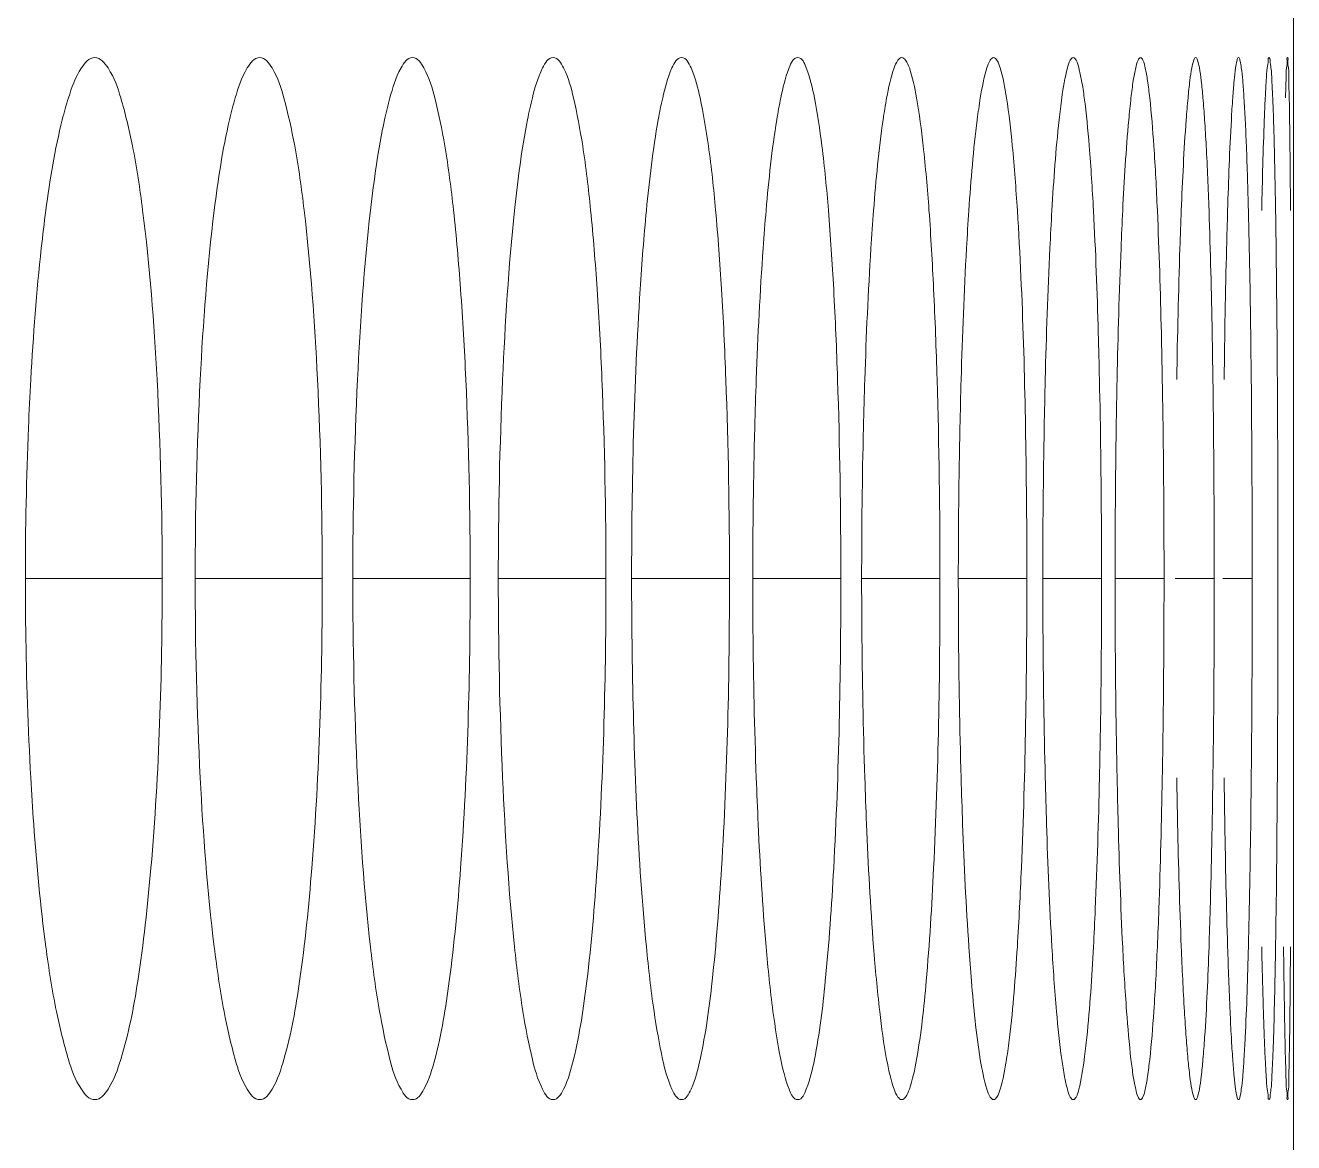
# Model space of a CAD drawing. Header units: millimetres. Extents: x 1177 to 4147, y 93 to 2194.
# Drawn here: x 2916.5 to 2923.81, y 1368.84 to 1375.27 of the extents above; entities that cross this region are included whole.
import ezdxf

# ---------------------------------------------------------------- set-up
doc = ezdxf.new("R2010")
doc.units = ezdxf.units.MM
doc.header["$LTSCALE"] = 0.1
doc.layers.get('0').update_dxf_attribs({"lineweight": 13})
doc.layers.add('标注', color=251, linetype='Continuous', lineweight=9)

msp = doc.modelspace()

# ---------------------------------------------------------------- linework, layer by layer
msp.add_line((2923.8102, 1348.8948), (2923.8102, 1914.8948))
at = {"layer": '标注'}
for p, q in [((2923.8102, 1375.0872), (2923.8102, 1375.5824)), ((2916.5035, 1372.0872), (2917.2917, 1372.0872)), ((2917.4818, 1372.0872), (2918.214, 1372.0872)), ((2918.39, 1372.0872), (2919.0662, 1372.0872)), ((2919.2282, 1372.0872), (2919.8482, 1372.0872)), ((2919.9962, 1372.0872), (2920.56, 1372.0872)), ((2920.6939, 1372.0872), (2921.2015, 1372.0872)), ((2921.3214, 1372.0872), (2921.7727, 1372.0872)), ((2921.8784, 1372.0872), (2922.2734, 1372.0872)), ((2922.3651, 1372.0872), (2922.7037, 1372.0872)), ((2922.7813, 1372.0872), (2923.0635, 1372.0872)), ((2923.127, 1372.0872), (2923.3529, 1372.0872)), ((2923.4023, 1372.0872), (2923.5716, 1372.0872)), ((2923.8102, 1368.592), (2923.8102, 1369.0872))]:
    msp.add_line(p, q, dxfattribs=at)
for points, knots in [([(2916.9032, 1375.0872), (2916.8708, 1375.0872), (2916.7976, 1374.9996), (2916.7708, 1374.915), (2916.7517, 1374.8554)], [0, 0, 0, 0, 0.341263, 1, 1, 1, 1]), ([(2917.2917, 1372.0872), (2917.2917, 1372.4698), (2917.2743, 1373.1778), (2917.2105, 1374.0112), (2917.1315, 1374.5492), (2917.064, 1374.8283), (2917.0079, 1374.9997), (2916.9355, 1375.0872), (2916.9032, 1375.0872)], [0, 0, 0, 0, 0.374044, 0.692483, 0.814831, 0.907432, 0.968435, 1, 1, 1, 1]), ([(2917.8535, 1375.0872), (2917.8225, 1375.0872), (2917.7544, 1374.9967), (2917.7303, 1374.9147), (2917.7127, 1374.8554)], [0, 0, 0, 0, 0.33368, 1, 1, 1, 1]), ([(2918.214, 1372.0872), (2918.214, 1372.4698), (2918.1979, 1373.1775), (2918.1387, 1374.0111), (2918.0655, 1374.5485), (2918.0027, 1374.8284), (2917.9516, 1374.9969), (2917.8844, 1375.0872), (2917.8535, 1375.0872)], [0, 0, 0, 0, 0.37507, 0.694236, 0.816716, 0.909212, 0.969734, 1, 1, 1, 1]), ([(2918.7337, 1375.0872), (2918.7041, 1375.0872), (2918.6415, 1374.9936), (2918.6199, 1374.9145), (2918.6036, 1374.8554)], [0, 0, 0, 0, 0.32591, 1, 1, 1, 1]), ([(2919.0662, 1372.0872), (2919.0662, 1372.4698), (2919.0546, 1373.026), (2919.0149, 1373.7327), (2918.9754, 1374.1822), (2918.9295, 1374.5478), (2918.8714, 1374.8286), (2918.825, 1374.9939), (2918.7632, 1375.0872), (2918.7337, 1375.0872)], [0, 0, 0, 0, 0.376037, 0.546407, 0.695928, 0.818534, 0.910934, 0.971004, 1, 1, 1, 1]), ([(2919.5438, 1375.0872), (2919.5155, 1375.0872), (2919.4588, 1374.9904), (2919.4393, 1374.9143), (2919.4244, 1374.8554)], [0, 0, 0, 0, 0.318007, 1, 1, 1, 1]), ([(2919.8482, 1372.0872), (2919.8482, 1372.4698), (2919.8377, 1373.026), (2919.8013, 1373.7326), (2919.7652, 1374.1822), (2919.7232, 1374.5471), (2919.6701, 1374.829), (2919.6279, 1374.9908), (2919.572, 1375.0872), (2919.5438, 1375.0872)], [0, 0, 0, 0, 0.376972, 0.547726, 0.697526, 0.820263, 0.912583, 0.972235, 1, 1, 1, 1]), ([(2920.2837, 1375.0872), (2920.2567, 1375.0872), (2920.2063, 1374.9871), (2920.1886, 1374.914), (2920.1751, 1374.8554)], [0, 0, 0, 0, 0.310043, 1, 1, 1, 1]), ([(2920.56, 1372.0872), (2920.56, 1372.4698), (2920.5505, 1373.0259), (2920.5175, 1373.7324), (2920.4848, 1374.1822), (2920.4467, 1374.5464), (2920.3987, 1374.8295), (2920.3602, 1374.9876), (2920.3106, 1375.0872), (2920.2837, 1375.0872)], [0, 0, 0, 0, 0.377854, 0.54897, 0.699037, 0.8219, 0.914152, 0.973419, 1, 1, 1, 1]), ([(2920.9533, 1375.0872), (2920.9275, 1375.0872), (2920.884, 1374.9837), (2920.8676, 1374.9138), (2920.8554, 1374.8554)], [0, 0, 0, 0, 0.302109, 1, 1, 1, 1]), ([(2921.2015, 1372.0872), (2921.2015, 1372.4698), (2921.193, 1373.0259), (2921.1634, 1373.7323), (2921.1341, 1374.1823), (2921.0997, 1374.5456), (2921.0572, 1374.8303), (2921.0219, 1374.9842), (2920.9791, 1375.0872), (2920.9533, 1375.0872)], [0, 0, 0, 0, 0.378677, 0.550133, 0.700451, 0.823436, 0.915631, 0.974548, 1, 1, 1, 1]), ([(2921.5526, 1375.0872), (2921.5437, 1375.0872), (2921.5228, 1375.0661), (2921.4929, 1374.9895), (2921.4763, 1374.9136), (2921.4655, 1374.8554)], [0, 0, 0, 0, 0.105409, 0.300624, 1, 1, 1, 1]), ([(2921.7727, 1372.0872), (2921.7727, 1372.4697), (2921.7652, 1373.0255), (2921.7388, 1373.7327), (2921.7134, 1374.1809), (2921.6816, 1374.549), (2921.6471, 1374.8216), (2921.6116, 1374.9894), (2921.5824, 1375.066), (2921.5615, 1375.0872), (2921.5526, 1375.0872)], [0, 0, 0, 0, 0.37915, 0.550789, 0.701227, 0.824236, 0.916314, 0.974872, 0.991193, 1, 1, 1, 1]), ([(2922.0816, 1375.0872), (2922.0734, 1375.0872), (2922.0549, 1375.0647), (2922.0294, 1374.9895), (2922.0146, 1374.9135), (2922.0052, 1374.8554)], [0, 0, 0, 0, 0.098407, 0.292591, 1, 1, 1, 1]), ([(2922.2184, 1374.2078), (2922.2106, 1374.3317), (2922.1942, 1374.5486), (2922.1644, 1374.8206), (2922.1329, 1374.9893), (2922.1081, 1375.0647), (2922.0897, 1375.0872), (2922.0816, 1375.0872)], [0, 0, 0, 0, 0.413839, 0.723224, 0.919125, 0.972822, 1, 1, 1, 1]), ([(2922.5401, 1375.0872), (2922.5326, 1375.0872), (2922.5168, 1375.0633), (2922.4954, 1374.9899), (2922.4825, 1374.9133), (2922.4744, 1374.8554)], [0, 0, 0, 0, 0.09147, 0.284797, 1, 1, 1, 1]), ([(2922.657, 1374.2078), (2922.6503, 1374.3316), (2922.6367, 1374.5475), (2922.6126, 1374.7974), (2922.5913, 1374.946), (2922.5753, 1375.0203), (2922.5632, 1375.0632), (2922.5475, 1375.0872), (2922.5401, 1375.0872)], [0, 0, 0, 0, 0.41576, 0.726231, 0.839042, 0.922162, 0.975029, 1, 1, 1, 1]), ([(2922.9281, 1375.0872), (2922.9213, 1375.0872), (2922.9085, 1375.0616), (2922.8981, 1375.0206), (2922.8843, 1374.9457), (2922.8771, 1374.8887), (2922.8732, 1374.8554)], [0, 0, 0, 0, 0.084747, 0.277358, 0.583386, 1, 1, 1, 1]), ([(2923.0251, 1374.2078), (2923.0196, 1374.3316), (2923.0083, 1374.5473), (2922.9884, 1374.7975), (2922.9707, 1374.9456), (2922.9575, 1375.0206), (2922.9474, 1375.0616), (2922.9349, 1375.0872), (2922.9281, 1375.0872)], [0, 0, 0, 0, 0.417534, 0.729035, 0.841999, 0.924943, 0.977098, 1, 1, 1, 1]), ([(2923.2456, 1375.0872), (2923.2394, 1375.0872), (2923.2302, 1375.0599), (2923.2213, 1375.0211), (2923.2106, 1374.9452), (2923.2047, 1374.8887), (2923.2016, 1374.8554)], [0, 0, 0, 0, 0.078524, 0.270667, 0.578998, 1, 1, 1, 1]), ([(2923.3226, 1374.2078), (2923.3183, 1374.3316), (2923.3111, 1374.5057), (2923.2984, 1374.7212), (2923.289, 1374.8471), (2923.2795, 1374.9452), (2923.2694, 1375.021), (2923.2608, 1375.0599), (2923.2518, 1375.0872), (2923.2456, 1375.0872)], [0, 0, 0, 0, 0.419072, 0.589237, 0.731487, 0.844598, 0.927408, 0.978974, 1, 1, 1, 1]), ([(2923.4926, 1375.0872), (2923.4868, 1375.0872), (2923.482, 1375.0582), (2923.4736, 1375.0216), (2923.4665, 1374.9448), (2923.4617, 1374.8887), (2923.4593, 1374.8554)], [0, 0, 0, 0, 0.073071, 0.264912, 0.575251, 1, 1, 1, 1]), ([(2923.5497, 1374.2078), (2923.5465, 1374.3316), (2923.5413, 1374.5056), (2923.5318, 1374.7211), (2923.525, 1374.8472), (2923.5176, 1374.9448), (2923.511, 1375.0215), (2923.503, 1375.0582), (2923.4983, 1375.0872), (2923.4926, 1375.0872)], [0, 0, 0, 0, 0.420342, 0.590956, 0.733511, 0.846755, 0.929474, 0.980577, 1, 1, 1, 1]), ([(2923.669, 1375.0872), (2923.6637, 1375.0872), (2923.6638, 1375.0567), (2923.6551, 1375.0222), (2923.652, 1374.9444), (2923.6482, 1374.8887), (2923.6465, 1374.8554)], [0, 0, 0, 0, 0.068751, 0.260424, 0.572346, 1, 1, 1, 1]), ([(2923.7061, 1374.2078), (2923.7041, 1374.3315), (2923.7009, 1374.5056), (2923.6947, 1374.721), (2923.6905, 1374.8473), (2923.685, 1374.9444), (2923.6824, 1375.0221), (2923.674, 1375.0567), (2923.6744, 1375.0872), (2923.669, 1375.0872)], [0, 0, 0, 0, 0.421292, 0.592245, 0.735033, 0.848385, 0.931046, 0.98182, 1, 1, 1, 1]), ([(2923.7749, 1375.0872), (2923.7698, 1375.0872), (2923.7755, 1375.0557), (2923.7657, 1375.0226), (2923.7671, 1374.9441), (2923.7641, 1374.8887), (2923.7632, 1374.8554)], [0, 0, 0, 0, 0.06594, 0.257533, 0.570482, 1, 1, 1, 1]), ([(2923.792, 1374.2078), (2923.7912, 1374.3315), (2923.7899, 1374.5057), (2923.7869, 1374.721), (2923.7856, 1374.8474), (2923.7816, 1374.9441), (2923.7836, 1375.0225), (2923.774, 1375.0556), (2923.78, 1375.0872), (2923.7749, 1375.0872)], [0, 0, 0, 0, 0.421877, 0.593041, 0.735975, 0.849398, 0.932031, 0.98261, 1, 1, 1, 1]), ([(2916.7517, 1374.8554), (2916.7384, 1374.8139), (2916.68, 1374.6013), (2916.6451, 1374.383), (2916.6216, 1374.2078)], [0, 0, 0, 0, 0.197654, 1, 1, 1, 1]), ([(2917.7127, 1374.8554), (2917.7003, 1374.8139), (2917.6459, 1374.6008), (2917.6135, 1374.3829), (2917.5917, 1374.2078)], [0, 0, 0, 0, 0.1972, 1, 1, 1, 1]), ([(2918.6036, 1374.8554), (2918.5922, 1374.8138), (2918.5418, 1374.6004), (2918.5119, 1374.3827), (2918.4918, 1374.2078)], [0, 0, 0, 0, 0.196774, 1, 1, 1, 1]), ([(2919.4244, 1374.8554), (2919.4139, 1374.8138), (2919.3676, 1374.6), (2919.3402, 1374.3826), (2919.3217, 1374.2078)], [0, 0, 0, 0, 0.196376, 1, 1, 1, 1]), ([(2920.1751, 1374.8554), (2920.1655, 1374.8137), (2920.1232, 1374.5996), (2920.0984, 1374.3824), (2920.0815, 1374.2078)], [0, 0, 0, 0, 0.196008, 1, 1, 1, 1]), ([(2920.8554, 1374.8554), (2920.8468, 1374.8137), (2920.8086, 1374.5992), (2920.7862, 1374.3823), (2920.771, 1374.2078)], [0, 0, 0, 0, 0.195671, 1, 1, 1, 1]), ([(2921.4655, 1374.8554), (2921.4578, 1374.8137), (2921.4237, 1374.5989), (2921.4038, 1374.3822), (2921.3902, 1374.2078)], [0, 0, 0, 0, 0.195367, 1, 1, 1, 1]), ([(2922.0052, 1374.8554), (2921.9984, 1374.8136), (2921.9685, 1374.5986), (2921.951, 1374.3821), (2921.9391, 1374.2078)], [0, 0, 0, 0, 0.195095, 1, 1, 1, 1]), ([(2922.4744, 1374.8554), (2922.4686, 1374.8136), (2922.4428, 1374.5984), (2922.4278, 1374.382), (2922.4175, 1374.2078)], [0, 0, 0, 0, 0.194857, 1, 1, 1, 1]), ([(2922.8732, 1374.8554), (2922.8684, 1374.8136), (2922.8467, 1374.5981), (2922.8341, 1374.3819), (2922.8254, 1374.2078)], [0, 0, 0, 0, 0.194653, 1, 1, 1, 1]), ([(2923.2016, 1374.8554), (2923.1976, 1374.8135), (2923.1802, 1374.598), (2923.1699, 1374.3819), (2923.1629, 1374.2078)], [0, 0, 0, 0, 0.194485, 1, 1, 1, 1]), ([(2923.4593, 1374.8554), (2923.4563, 1374.8135), (2923.443, 1374.5978), (2923.4352, 1374.3818), (2923.4299, 1374.2078)], [0, 0, 0, 0, 0.194352, 1, 1, 1, 1]), ([(2923.6465, 1374.8554), (2923.6445, 1374.8135), (2923.6354, 1374.5977), (2923.63, 1374.3818), (2923.6263, 1374.2078)], [0, 0, 0, 0, 0.194256, 1, 1, 1, 1]), ([(2916.6216, 1374.2078), (2916.6119, 1374.1353), (2916.5732, 1373.8118), (2916.5489, 1373.4867), (2916.5348, 1373.2344)], [0, 0, 0, 0, 0.224504, 1, 1, 1, 1]), ([(2917.5917, 1374.2078), (2917.5515, 1373.8847), (2917.4994, 1373.1778), (2917.4818, 1372.4697), (2917.4818, 1372.0872)], [0, 0, 0, 0, 0.459843, 1, 1, 1, 1]), ([(2918.4918, 1374.2078), (2918.4545, 1373.8845), (2918.4064, 1373.1776), (2918.39, 1372.4697), (2918.39, 1372.0872)], [0, 0, 0, 0, 0.459732, 1, 1, 1, 1]), ([(2919.3217, 1374.2078), (2919.2875, 1373.8843), (2919.2433, 1373.1774), (2919.2282, 1372.4696), (2919.2282, 1372.0872)], [0, 0, 0, 0, 0.45963, 1, 1, 1, 1]), ([(2920.0815, 1374.2078), (2920.0669, 1374.0565), (2920.0135, 1373.3509), (2919.9962, 1372.6428), (2919.9962, 1372.0872)], [0, 0, 0, 0, 0.214773, 1, 1, 1, 1]), ([(2920.771, 1374.2078), (2920.7647, 1374.1352), (2920.7395, 1373.8112), (2920.7236, 1373.4865), (2920.7144, 1373.2344)], [0, 0, 0, 0, 0.224097, 1, 1, 1, 1]), ([(2921.3902, 1374.2078), (2921.3846, 1374.1352), (2921.3621, 1373.8111), (2921.3479, 1373.4864), (2921.3397, 1373.2344)], [0, 0, 0, 0, 0.224036, 1, 1, 1, 1]), ([(2921.9391, 1374.2078), (2921.9341, 1374.1352), (2921.9143, 1373.811), (2921.9018, 1373.4864), (2921.8946, 1373.2344)], [0, 0, 0, 0, 0.223981, 1, 1, 1, 1]), ([(2922.2734, 1372.0872), (2922.2734, 1372.2821), (2922.2685, 1372.9892), (2922.2508, 1373.6966), (2922.2184, 1374.2078)], [0, 0, 0, 0, 0.275612, 1, 1, 1, 1]), ([(2922.4175, 1374.2078), (2922.4132, 1374.1352), (2922.3961, 1373.8109), (2922.3853, 1373.4864), (2922.3791, 1373.2344)], [0, 0, 0, 0, 0.223934, 1, 1, 1, 1]), ([(2922.6915, 1373.2344), (2922.6896, 1373.3232), (2922.6815, 1373.6477), (2922.6697, 1373.9722), (2922.657, 1374.2078)], [0, 0, 0, 0, 0.273401, 1, 1, 1, 1]), ([(2922.8254, 1374.2078), (2922.8218, 1374.1352), (2922.8075, 1373.8109), (2922.7984, 1373.4863), (2922.7931, 1373.2344)], [0, 0, 0, 0, 0.223894, 1, 1, 1, 1]), ([(2923.0535, 1373.2344), (2923.0519, 1373.3232), (2923.0453, 1373.6477), (2923.0355, 1373.9722), (2923.0251, 1374.2078)], [0, 0, 0, 0, 0.27343, 1, 1, 1, 1]), ([(2923.1629, 1374.2078), (2923.16, 1374.1352), (2923.1483, 1373.8108), (2923.1409, 1373.4863), (2923.1366, 1373.2344)], [0, 0, 0, 0, 0.22386, 1, 1, 1, 1]), ([(2923.345, 1373.2344), (2923.3438, 1373.3232), (2923.3385, 1373.6477), (2923.3309, 1373.9722), (2923.3226, 1374.2078)], [0, 0, 0, 0, 0.273454, 1, 1, 1, 1]), ([(2923.4299, 1374.2078), (2923.4276, 1374.1352), (2923.4187, 1373.8108), (2923.413, 1373.4863), (2923.4097, 1373.2344)], [0, 0, 0, 0, 0.223834, 1, 1, 1, 1]), ([(2923.566, 1373.2344), (2923.5651, 1373.3232), (2923.5613, 1373.6477), (2923.5557, 1373.9721), (2923.5497, 1374.2078)], [0, 0, 0, 0, 0.273472, 1, 1, 1, 1]), ([(2923.7164, 1373.2344), (2923.7158, 1373.3232), (2923.7134, 1373.6476), (2923.71, 1373.9721), (2923.7061, 1374.2078)], [0, 0, 0, 0, 0.273485, 1, 1, 1, 1]), ([(2916.5348, 1373.2344), (2916.5296, 1373.1421), (2916.5112, 1372.7599), (2916.5035, 1372.3773), (2916.5035, 1372.0872)], [0, 0, 0, 0, 0.241739, 1, 1, 1, 1]), ([(2920.7144, 1373.2344), (2920.711, 1373.1421), (2920.699, 1372.7598), (2920.6939, 1372.3772), (2920.6939, 1372.0872)], [0, 0, 0, 0, 0.241638, 1, 1, 1, 1]), ([(2921.3397, 1373.2344), (2921.3366, 1373.1421), (2921.3259, 1372.7597), (2921.3214, 1372.3772), (2921.3214, 1372.0872)], [0, 0, 0, 0, 0.241623, 1, 1, 1, 1]), ([(2921.8946, 1373.2344), (2921.8919, 1373.1421), (2921.8824, 1372.7597), (2921.8784, 1372.3772), (2921.8784, 1372.0872)], [0, 0, 0, 0, 0.241609, 1, 1, 1, 1]), ([(2922.3791, 1373.2344), (2922.3768, 1373.1421), (2922.3686, 1372.7597), (2922.3651, 1372.3772), (2922.3651, 1372.0872)], [0, 0, 0, 0, 0.241597, 1, 1, 1, 1]), ([(2922.7037, 1372.0872), (2922.7037, 1372.1851), (2922.7027, 1372.5676), (2922.6978, 1372.95), (2922.6915, 1373.2344)], [0, 0, 0, 0, 0.25612, 1, 1, 1, 1]), ([(2922.7931, 1373.2344), (2922.7912, 1373.1421), (2922.7842, 1372.7597), (2922.7813, 1372.3772), (2922.7813, 1372.0872)], [0, 0, 0, 0, 0.241587, 1, 1, 1, 1]), ([(2923.0635, 1372.0872), (2923.0635, 1372.1851), (2923.0627, 1372.5676), (2923.0587, 1372.95), (2923.0535, 1373.2344)], [0, 0, 0, 0, 0.256125, 1, 1, 1, 1]), ([(2923.3529, 1372.0872), (2923.3529, 1372.1851), (2923.3522, 1372.5676), (2923.349, 1372.95), (2923.345, 1373.2344)], [0, 0, 0, 0, 0.25613, 1, 1, 1, 1]), ([(2923.5716, 1372.0872), (2923.5716, 1372.1851), (2923.5711, 1372.5676), (2923.5689, 1372.95), (2923.566, 1373.2344)], [0, 0, 0, 0, 0.256133, 1, 1, 1, 1]), ([(2923.7198, 1372.0872), (2923.7198, 1372.1851), (2923.7195, 1372.5676), (2923.7182, 1372.95), (2923.7164, 1373.2344)], [0, 0, 0, 0, 0.256135, 1, 1, 1, 1]), ([(2916.5035, 1372.0872), (2916.5035, 1371.9892), (2916.5062, 1371.6067), (2916.5189, 1371.2241), (2916.5348, 1370.9399)], [0, 0, 0, 0, 0.256029, 1, 1, 1, 1]), ([(2917.053, 1369.3189), (2917.0989, 1369.4655), (2917.1679, 1369.8329), (2917.2679, 1370.7554), (2917.2917, 1371.5312), (2917.2917, 1372.0872)], [0, 0, 0, 0, 0.165488, 0.400972, 1, 1, 1, 1]), ([(2917.4818, 1372.0872), (2917.4818, 1371.7047), (2917.4994, 1370.9966), (2917.5515, 1370.2897), (2917.5917, 1369.9666)], [0, 0, 0, 0, 0.540157, 1, 1, 1, 1]), ([(2917.9926, 1369.3189), (2918.0354, 1369.466), (2918.0993, 1369.8334), (2918.192, 1370.7558), (2918.214, 1371.5313), (2918.214, 1372.0872)], [0, 0, 0, 0, 0.165101, 0.400554, 1, 1, 1, 1]), ([(2918.39, 1372.0872), (2918.39, 1371.7047), (2918.4064, 1370.9968), (2918.4545, 1370.2899), (2918.4918, 1369.9666)], [0, 0, 0, 0, 0.540268, 1, 1, 1, 1]), ([(2918.8621, 1369.3189), (2918.9017, 1369.4664), (2918.9605, 1369.8338), (2919.046, 1370.7563), (2919.0662, 1371.5313), (2919.0662, 1372.0872)], [0, 0, 0, 0, 0.16474, 0.400164, 1, 1, 1, 1]), ([(2919.2282, 1372.0872), (2919.2282, 1371.7047), (2919.2433, 1370.997), (2919.2875, 1370.2901), (2919.3217, 1369.9666)], [0, 0, 0, 0, 0.54037, 1, 1, 1, 1]), ([(2919.6615, 1369.3189), (2919.6978, 1369.4668), (2919.7516, 1369.8342), (2919.8298, 1370.7567), (2919.8482, 1371.5314), (2919.8482, 1372.0872)], [0, 0, 0, 0, 0.164406, 0.399805, 1, 1, 1, 1]), ([(2919.9962, 1372.0872), (2919.9962, 1371.8923), (2920.0039, 1371.1848), (2920.0323, 1370.4768), (2920.0815, 1369.9666)], [0, 0, 0, 0, 0.275462, 1, 1, 1, 1]), ([(2920.3906, 1369.3189), (2920.4237, 1369.4672), (2920.4724, 1369.8346), (2920.5434, 1370.7571), (2920.56, 1371.5314), (2920.56, 1372.0872)], [0, 0, 0, 0, 0.1641, 0.399476, 1, 1, 1, 1]), ([(2920.6939, 1372.0872), (2920.6939, 1371.9892), (2920.6957, 1371.6067), (2920.704, 1371.2243), (2920.7144, 1370.9399)], [0, 0, 0, 0, 0.256091, 1, 1, 1, 1]), ([(2921.0495, 1369.3189), (2921.0793, 1369.4675), (2921.123, 1369.8349), (2921.1867, 1370.7575), (2921.2015, 1371.5315), (2921.2015, 1372.0872)], [0, 0, 0, 0, 0.163823, 0.399177, 1, 1, 1, 1]), ([(2921.3214, 1372.0872), (2921.3214, 1371.9892), (2921.3229, 1371.6068), (2921.3304, 1371.2243), (2921.3397, 1370.9399)], [0, 0, 0, 0, 0.2561, 1, 1, 1, 1]), ([(2921.638, 1369.3189), (2921.6645, 1369.4678), (2921.7032, 1369.8352), (2921.7596, 1370.7578), (2921.7727, 1371.5315), (2921.7727, 1372.0872)], [0, 0, 0, 0, 0.163574, 0.39891, 1, 1, 1, 1]), ([(2921.8784, 1372.0872), (2921.8784, 1371.9892), (2921.8798, 1371.6068), (2921.8864, 1371.2243), (2921.8946, 1370.9399)], [0, 0, 0, 0, 0.256108, 1, 1, 1, 1]), ([(2922.2184, 1369.9666), (2922.228, 1370.118), (2922.2627, 1370.8243), (2922.2734, 1371.5317), (2922.2734, 1372.0872)], [0, 0, 0, 0, 0.214516, 1, 1, 1, 1]), ([(2922.3651, 1372.0872), (2922.3651, 1371.9892), (2922.3663, 1371.6068), (2922.372, 1371.2243), (2922.3791, 1370.9399)], [0, 0, 0, 0, 0.256115, 1, 1, 1, 1]), ([(2922.6915, 1370.9399), (2922.6936, 1371.0323), (2922.7008, 1371.4147), (2922.7037, 1371.7971), (2922.7037, 1372.0872)], [0, 0, 0, 0, 0.241589, 1, 1, 1, 1]), ([(2922.7813, 1372.0872), (2922.7813, 1371.9892), (2922.7823, 1371.6068), (2922.7871, 1371.2244), (2922.7931, 1370.9399)], [0, 0, 0, 0, 0.256121, 1, 1, 1, 1]), ([(2923.0535, 1370.9399), (2923.0552, 1371.0323), (2923.0611, 1371.4147), (2923.0635, 1371.7971), (2923.0635, 1372.0872)], [0, 0, 0, 0, 0.241581, 1, 1, 1, 1]), ([(2923.345, 1370.9399), (2923.3463, 1371.0323), (2923.351, 1371.4147), (2923.3529, 1371.7971), (2923.3529, 1372.0872)], [0, 0, 0, 0, 0.241574, 1, 1, 1, 1]), ([(2923.566, 1370.9399), (2923.5669, 1371.0323), (2923.5703, 1371.4147), (2923.5716, 1371.7971), (2923.5716, 1372.0872)], [0, 0, 0, 0, 0.241568, 1, 1, 1, 1]), ([(2923.7164, 1370.9399), (2923.7169, 1371.0323), (2923.719, 1371.4147), (2923.7198, 1371.7971), (2923.7198, 1372.0872)], [0, 0, 0, 0, 0.241564, 1, 1, 1, 1]), ([(2916.5348, 1370.9399), (2916.5397, 1370.8512), (2916.5604, 1370.526), (2916.5902, 1370.2013), (2916.6216, 1369.9666)], [0, 0, 0, 0, 0.272926, 1, 1, 1, 1]), ([(2920.7144, 1370.9399), (2920.7176, 1370.8512), (2920.7311, 1370.5264), (2920.7505, 1370.2019), (2920.771, 1369.9666)], [0, 0, 0, 0, 0.273252, 1, 1, 1, 1]), ([(2921.3397, 1370.9399), (2921.3425, 1370.8512), (2921.3546, 1370.5265), (2921.3719, 1370.202), (2921.3902, 1369.9666)], [0, 0, 0, 0, 0.273301, 1, 1, 1, 1]), ([(2921.8946, 1370.9399), (2921.8971, 1370.8512), (2921.9077, 1370.5266), (2921.923, 1370.202), (2921.9391, 1369.9666)], [0, 0, 0, 0, 0.273345, 1, 1, 1, 1]), ([(2922.3791, 1370.9399), (2922.3813, 1370.8512), (2922.3904, 1370.5266), (2922.4036, 1370.2021), (2922.4175, 1369.9666)], [0, 0, 0, 0, 0.273383, 1, 1, 1, 1]), ([(2922.657, 1369.9666), (2922.6609, 1370.0391), (2922.6764, 1370.3635), (2922.686, 1370.688), (2922.6915, 1370.9399)], [0, 0, 0, 0, 0.223913, 1, 1, 1, 1]), ([(2922.7931, 1370.9399), (2922.7949, 1370.8512), (2922.8027, 1370.5266), (2922.8138, 1370.2021), (2922.8254, 1369.9666)], [0, 0, 0, 0, 0.273415, 1, 1, 1, 1]), ([(2923.0251, 1369.9666), (2923.0283, 1370.0392), (2923.0411, 1370.3635), (2923.049, 1370.688), (2923.0535, 1370.9399)], [0, 0, 0, 0, 0.223876, 1, 1, 1, 1]), ([(2923.1366, 1370.9399), (2923.1382, 1370.8512), (2923.1444, 1370.5267), (2923.1534, 1370.2022), (2923.1629, 1369.9666)], [0, 0, 0, 0, 0.273442, 1, 1, 1, 1]), ([(2923.3226, 1369.9666), (2923.3252, 1370.0392), (2923.3353, 1370.3636), (2923.3415, 1370.6881), (2923.345, 1370.9399)], [0, 0, 0, 0, 0.223846, 1, 1, 1, 1]), ([(2923.4097, 1370.9399), (2923.4108, 1370.8512), (2923.4157, 1370.5267), (2923.4226, 1370.2022), (2923.4299, 1369.9666)], [0, 0, 0, 0, 0.273463, 1, 1, 1, 1]), ([(2923.5497, 1369.9666), (2923.5515, 1370.0392), (2923.5589, 1370.3636), (2923.5634, 1370.6881), (2923.566, 1370.9399)], [0, 0, 0, 0, 0.223823, 1, 1, 1, 1]), ([(2923.7061, 1369.9666), (2923.7073, 1370.0392), (2923.712, 1370.3636), (2923.7148, 1370.6881), (2923.7164, 1370.9399)], [0, 0, 0, 0, 0.223807, 1, 1, 1, 1]), ([(2916.6216, 1369.9666), (2916.6383, 1369.8423), (2916.6711, 1369.6256), (2916.7404, 1369.3462), (2916.7979, 1369.1746), (2916.8708, 1369.0872), (2916.9032, 1369.0872)], [0, 0, 0, 0, 0.397524, 0.698589, 0.897148, 1, 1, 1, 1]), ([(2917.5917, 1369.9666), (2917.6072, 1369.8424), (2917.6375, 1369.6263), (2917.7022, 1369.3461), (2917.7548, 1369.1774), (2917.8225, 1369.0872), (2917.8535, 1369.0872)], [0, 0, 0, 0, 0.400242, 0.702686, 0.900801, 1, 1, 1, 1]), ([(2918.4918, 1369.9666), (2918.5061, 1369.8424), (2918.534, 1369.627), (2918.594, 1369.3459), (2918.6418, 1369.1804), (2918.7041, 1369.0872), (2918.7337, 1369.0872)], [0, 0, 0, 0, 0.402894, 0.706703, 0.904419, 1, 1, 1, 1]), ([(2919.3217, 1369.9666), (2919.3349, 1369.8425), (2919.3605, 1369.6277), (2919.4155, 1369.3455), (2919.4591, 1369.1835), (2919.5155, 1369.0872), (2919.5438, 1369.0872)], [0, 0, 0, 0, 0.405465, 0.710613, 0.90798, 1, 1, 1, 1]), ([(2920.0815, 1369.9666), (2920.0935, 1369.8426), (2920.1169, 1369.6285), (2920.1667, 1369.3449), (2920.2065, 1369.1867), (2920.2567, 1369.0872), (2920.2837, 1369.0872)], [0, 0, 0, 0, 0.407936, 0.714388, 0.911454, 1, 1, 1, 1]), ([(2920.771, 1369.9666), (2920.7818, 1369.8426), (2920.8031, 1369.6293), (2920.8475, 1369.3442), (2920.8841, 1369.19), (2920.9275, 1369.0872), (2920.9533, 1369.0872)], [0, 0, 0, 0, 0.410287, 0.717996, 0.914809, 1, 1, 1, 1]), ([(2921.3902, 1369.9666), (2921.3999, 1369.8427), (2921.4198, 1369.6257), (2921.4561, 1369.3529), (2921.4929, 1369.185), (2921.5228, 1369.1083), (2921.5437, 1369.0872), (2921.5526, 1369.0872)], [0, 0, 0, 0, 0.411464, 0.719593, 0.915708, 0.970447, 1, 1, 1, 1]), ([(2921.9391, 1369.9666), (2921.9435, 1369.9009), (2921.96, 1369.6845), (2921.981, 1369.4682), (2922.0052, 1369.3189)], [0, 0, 0, 0, 0.303324, 1, 1, 1, 1]), ([(2922.1562, 1369.3189), (2922.1627, 1369.3608), (2922.1911, 1369.5758), (2922.2074, 1369.7923), (2922.2184, 1369.9666)], [0, 0, 0, 0, 0.195029, 1, 1, 1, 1]), ([(2922.4175, 1369.9666), (2922.4248, 1369.8427), (2922.4396, 1369.6268), (2922.4653, 1369.3769), (2922.4877, 1369.2284), (2922.5043, 1369.154), (2922.5168, 1369.1111), (2922.5326, 1369.0872), (2922.5401, 1369.0872)], [0, 0, 0, 0, 0.415555, 0.725968, 0.838805, 0.921987, 0.974946, 1, 1, 1, 1]), ([(2922.6039, 1369.3189), (2922.6094, 1369.3608), (2922.6338, 1369.5761), (2922.6476, 1369.7924), (2922.657, 1369.9666)], [0, 0, 0, 0, 0.1948, 1, 1, 1, 1]), ([(2922.8254, 1369.9666), (2922.8316, 1369.8428), (2922.8441, 1369.627), (2922.8655, 1369.3769), (2922.8843, 1369.2287), (2922.8981, 1369.1538), (2922.9085, 1369.1128), (2922.9212, 1369.0872), (2922.9281, 1369.0872)], [0, 0, 0, 0, 0.417357, 0.728804, 0.841789, 0.924784, 0.977019, 1, 1, 1, 1]), ([(2922.9281, 1369.0872), (2922.9349, 1369.0872), (2922.9474, 1369.1128), (2922.9575, 1369.1538), (2922.9707, 1369.2288), (2922.9884, 1369.3769), (2923.0083, 1369.6271), (2923.0196, 1369.8428), (2923.0251, 1369.9666)], [0, 0, 0, 0, 0.022902, 0.075057, 0.158001, 0.270965, 0.582466, 1, 1, 1, 1]), ([(2923.1629, 1369.9666), (2923.1679, 1369.8428), (2923.176, 1369.6687), (2923.1901, 1369.4532), (2923.2004, 1369.3272), (2923.2106, 1369.2292), (2923.2213, 1369.1534), (2923.2302, 1369.1145), (2923.2394, 1369.0872), (2923.2456, 1369.0872)], [0, 0, 0, 0, 0.418924, 0.589053, 0.731293, 0.84442, 0.927271, 0.978902, 1, 1, 1, 1]), ([(2923.2879, 1369.3189), (2923.2915, 1369.3608), (2923.3075, 1369.5764), (2923.3165, 1369.7925), (2923.3226, 1369.9666)], [0, 0, 0, 0, 0.194447, 1, 1, 1, 1]), ([(2923.4299, 1369.9666), (2923.4337, 1369.8428), (2923.4399, 1369.6687), (2923.4506, 1369.4532), (2923.4583, 1369.3272), (2923.4664, 1369.2296), (2923.4736, 1369.1528), (2923.482, 1369.1161), (2923.4868, 1369.0872), (2923.4926, 1369.0872)], [0, 0, 0, 0, 0.420227, 0.590813, 0.733359, 0.846615, 0.929364, 0.980517, 1, 1, 1, 1]), ([(2923.5241, 1369.3189), (2923.5268, 1369.3608), (2923.5386, 1369.5766), (2923.5452, 1369.7926), (2923.5497, 1369.9666)], [0, 0, 0, 0, 0.194323, 1, 1, 1, 1]), ([(2923.6263, 1369.9666), (2923.6289, 1369.8428), (2923.6331, 1369.6687), (2923.6407, 1369.4533), (2923.6457, 1369.3271), (2923.6519, 1369.23), (2923.6551, 1369.1523), (2923.6638, 1369.1176), (2923.6637, 1369.0872), (2923.669, 1369.0872)], [0, 0, 0, 0, 0.421213, 0.592146, 0.734928, 0.848287, 0.930969, 0.981776, 1, 1, 1, 1]), ([(2923.6897, 1369.3189), (2923.6915, 1369.3609), (2923.6991, 1369.5767), (2923.7033, 1369.7926), (2923.7061, 1369.9666)], [0, 0, 0, 0, 0.194237, 1, 1, 1, 1]), ([(2923.7521, 1369.9666), (2923.7536, 1369.8428), (2923.7558, 1369.6687), (2923.7602, 1369.4534), (2923.7624, 1369.327), (2923.767, 1369.2302), (2923.7657, 1369.1518), (2923.7755, 1369.1187), (2923.7698, 1369.0872), (2923.7749, 1369.0872)], [0, 0, 0, 0, 0.421837, 0.59299, 0.735921, 0.849347, 0.93199, 0.982587, 1, 1, 1, 1]), ([(2923.7848, 1369.3189), (2923.7856, 1369.3609), (2923.7891, 1369.5767), (2923.7908, 1369.7926), (2923.792, 1369.9666)], [0, 0, 0, 0, 0.194186, 1, 1, 1, 1]), ([(2916.9032, 1369.0872), (2916.9355, 1369.0872), (2917.0083, 1369.1749), (2917.0343, 1369.2594), (2917.053, 1369.3189)], [0, 0, 0, 0, 0.340981, 1, 1, 1, 1]), ([(2917.8535, 1369.0872), (2917.8844, 1369.0872), (2917.952, 1369.1778), (2917.9753, 1369.2597), (2917.9926, 1369.3189)], [0, 0, 0, 0, 0.333358, 1, 1, 1, 1]), ([(2918.7337, 1369.0872), (2918.7632, 1369.0872), (2918.8254, 1369.1809), (2918.8462, 1369.2599), (2918.8621, 1369.3189)], [0, 0, 0, 0, 0.325549, 1, 1, 1, 1]), ([(2919.5438, 1369.0872), (2919.572, 1369.0872), (2919.6282, 1369.1841), (2919.647, 1369.2601), (2919.6615, 1369.3189)], [0, 0, 0, 0, 0.317612, 1, 1, 1, 1]), ([(2920.2837, 1369.0872), (2920.3106, 1369.0872), (2920.3605, 1369.1874), (2920.3775, 1369.2604), (2920.3906, 1369.3189)], [0, 0, 0, 0, 0.30962, 1, 1, 1, 1]), ([(2920.9533, 1369.0872), (2920.9791, 1369.0872), (2921.0221, 1369.1908), (2921.0378, 1369.2606), (2921.0495, 1369.3189)], [0, 0, 0, 0, 0.301667, 1, 1, 1, 1]), ([(2921.5526, 1369.0872), (2921.5615, 1369.0872), (2921.5824, 1369.1083), (2921.6115, 1369.185), (2921.6277, 1369.2608), (2921.638, 1369.3189)], [0, 0, 0, 0, 0.105232, 0.30026, 1, 1, 1, 1]), ([(2922.0052, 1369.3189), (2922.0146, 1369.2609), (2922.0294, 1369.1849), (2922.0549, 1369.1096), (2922.0734, 1369.0872), (2922.0816, 1369.0872)], [0, 0, 0, 0, 0.707409, 0.901593, 1, 1, 1, 1]), ([(2922.0816, 1369.0872), (2922.0897, 1369.0872), (2922.1081, 1369.1097), (2922.1329, 1369.1849), (2922.1472, 1369.2609), (2922.1562, 1369.3189)], [0, 0, 0, 0, 0.098208, 0.29222, 1, 1, 1, 1]), ([(2922.5401, 1369.0872), (2922.5475, 1369.0872), (2922.5632, 1369.1111), (2922.5839, 1369.1845), (2922.5962, 1369.2611), (2922.6039, 1369.3189)], [0, 0, 0, 0, 0.091255, 0.28443, 1, 1, 1, 1]), ([(2923.2456, 1369.0872), (2923.2518, 1369.0872), (2923.2607, 1369.1145), (2923.2693, 1369.1533), (2923.2795, 1369.2292), (2923.285, 1369.2857), (2923.2879, 1369.3189)], [0, 0, 0, 0, 0.078313, 0.270352, 0.578752, 1, 1, 1, 1]), ([(2923.4926, 1369.0872), (2923.4983, 1369.0872), (2923.503, 1369.1162), (2923.511, 1369.1528), (2923.5176, 1369.2296), (2923.5219, 1369.2857), (2923.5241, 1369.3189)], [0, 0, 0, 0, 0.072887, 0.264651, 0.57505, 1, 1, 1, 1]), ([(2923.669, 1369.0872), (2923.6744, 1369.0872), (2923.674, 1369.1177), (2923.6824, 1369.1522), (2923.6849, 1369.23), (2923.6883, 1369.2857), (2923.6897, 1369.3189)], [0, 0, 0, 0, 0.068613, 0.260235, 0.572203, 1, 1, 1, 1]), ([(2923.7749, 1369.0872), (2923.78, 1369.0872), (2923.774, 1369.1187), (2923.7836, 1369.1518), (2923.7815, 1369.2303), (2923.7842, 1369.2857), (2923.7848, 1369.3189)], [0, 0, 0, 0, 0.065866, 0.257433, 0.570407, 1, 1, 1, 1])]:
    msp.add_open_spline(points, degree=3, knots=knots, dxfattribs=at)

doc.saveas('drawing.dxf')
